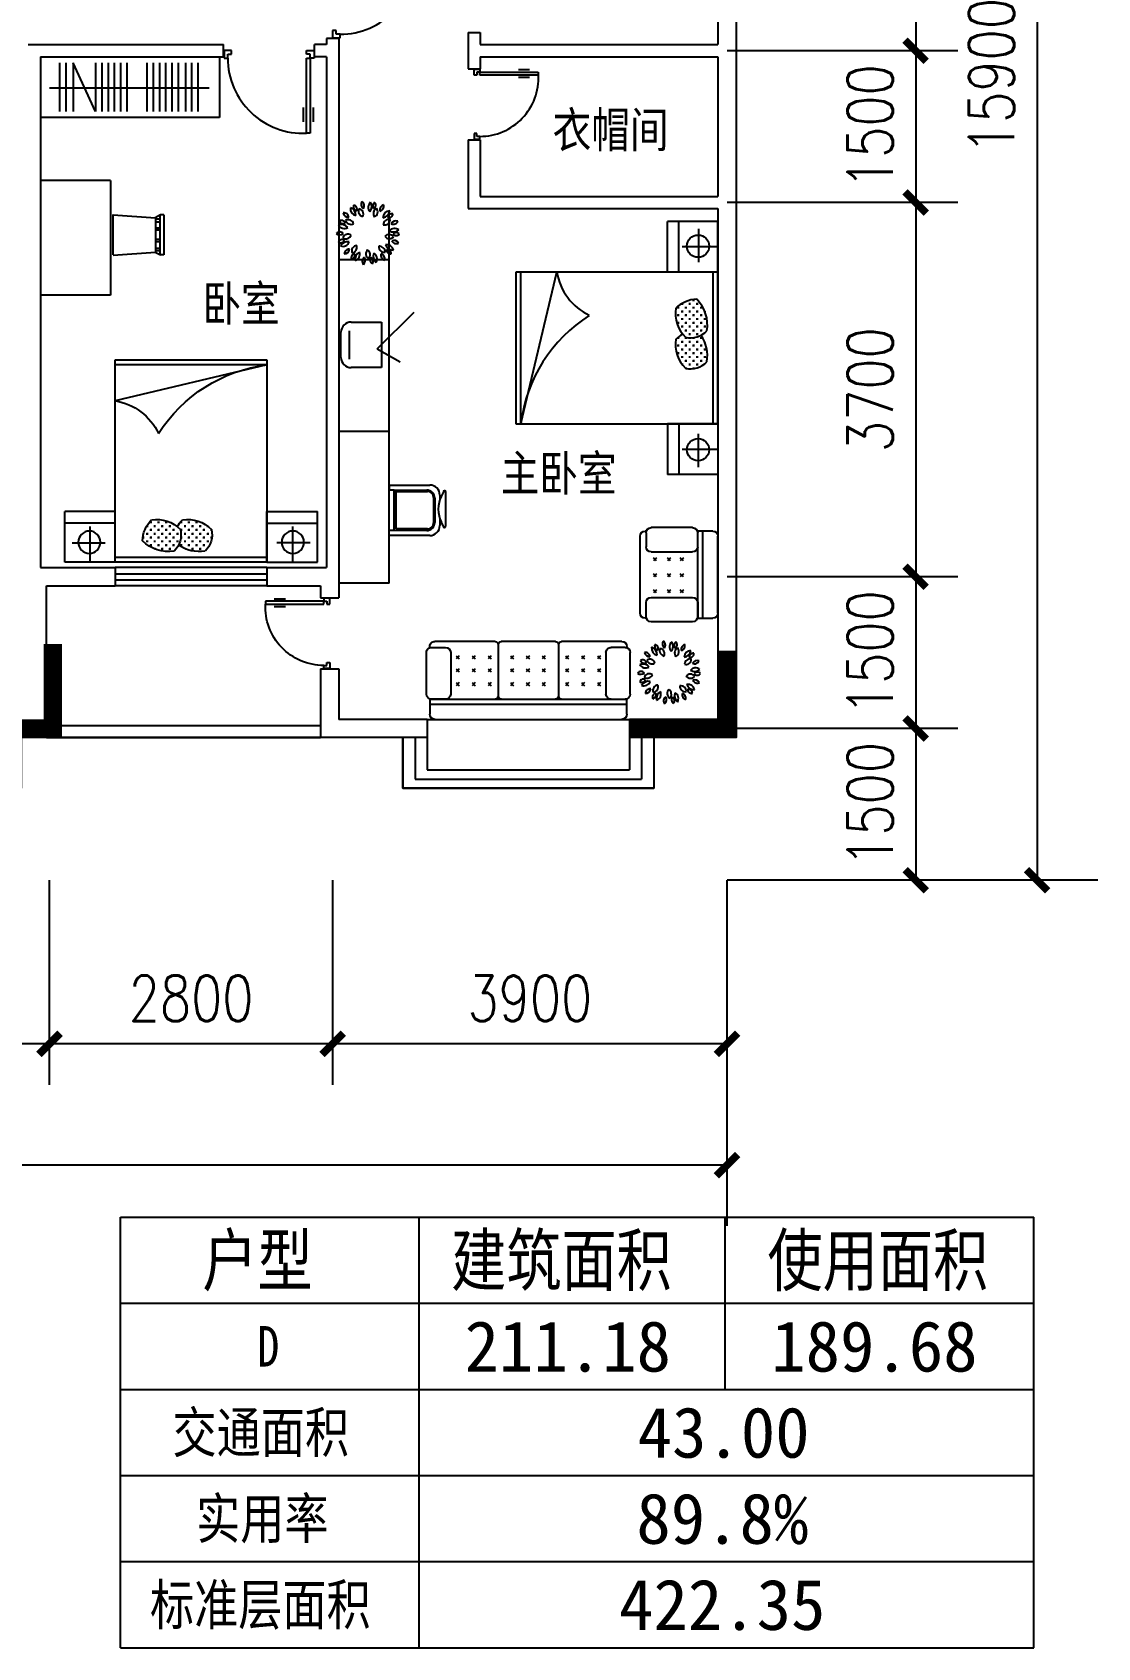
# Model space of a CAD drawing. Header units: millimetres. Extents: x 1287 to 39633, y 645 to 29501.
# Drawn here: x 29096 to 39633, y 1680 to 17649 of the extents above; entities that cross this region are included whole.
import ezdxf

# ---------------------------------------------------------------- set-up
doc = ezdxf.new("R2010")
doc.units = ezdxf.units.MM
for name, color, linetype in [('AXIS', 3, 'Continuous'), ('J', 7, 'Continuous'), ('PUB_TEXT', 7, 'Continuous'), ('W', 2, 'Continuous'), ('WALL', 4, 'Continuous'), ('WINDOW', 5, 'Continuous'), ('ZHU', 1, 'Continuous'), ('轮廓线', 240, 'Continuous')]:
    doc.layers.add(name, color=color, linetype=linetype)
doc.styles.add('-黑体', font='simhei.ttf')
doc.styles.add('_XYF', font='simhei.ttf', dxfattribs={"width": 0.8})
doc.styles.add('DIM_FONT', font='SIMPLEX.shx', dxfattribs={"width": 0.8})
doc.styles.get("Standard").update_dxf_attribs({"font": 'arial.ttf'})
doc.dimstyles.new('AXIS150', dxfattribs={"dimscale": 1.5, "dimtxt": 300, "dimasz": 1, "dimexe": 250, "dimexo": 300, "dimgap": 150, "dimtad": 1, "dimdec": 0, "dimzin": 0, "dimdsep": 46, "dimtxsty": 'DIM_FONT', "dimblk": '_DIMX', "dimcen": 0, "dimse1": 1, "dimse2": 1, "dimclrt": 7, "dimadec": 0, "dimazin": 0, "dimtfac": 1, "dimtdec": 0, "dimtix": 1, "dimtmove": 2, "dimatfit": 3, "dimldrblk": '_DIMX', "dimfxl": 1, "dimtolj": 1, "dimtzin": 0, "dimarcsym": 0})

# ---------------------------------------------------------------- blocks, each defined once
blk = doc.blocks.new('_DIMX')
at = {"const_width": 50}
blk.add_lwpolyline([(-70, -70), (70, 70)], dxfattribs=at)
blk = doc.blocks.new('*D100')
at = {"layer": 'AXIS', "color": 0, "lineweight": -2, "transparency": 16777216}
blk.add_line((37833, 19416), (37833, 17469), dxfattribs=at)
at = {"layer": 'DEFPOINTS', "color": 0, "transparency": 16777216}
for p in [(35967, 19417), (35967, 17467), (37833, 17467)]:
    blk.add_point(p, dxfattribs=at)
at = {"layer": 'AXIS', "color": 0, "lineweight": -2, "transparency": 16777216, "xscale": 1.5, "yscale": 1.5, "zscale": 1.5}
for p, rotation in [((37833, 19417), 90), ((37833, 17467), 270)]:
    blk.add_blockref('_DIMX', p, dxfattribs=dict(at, rotation=rotation))
at = {"layer": 'AXIS', "color": 7, "transparency": 16777216, "insert": (37383, 18442), "char_height": 450, "attachment_point": 5, "rotation": 90, "style": 'DIM_FONT'}
blk.add_mtext('\\A1;1950', dxfattribs=at)
blk = doc.blocks.new('*D69')
at = {"layer": 'AXIS', "color": 0, "lineweight": -2, "transparency": 16777216}
blk.add_line((35966, 6450), (3769, 6450), dxfattribs=at)
at = {"layer": 'DEFPOINTS', "color": 0, "transparency": 16777216}
for p in [(3767, 9267), (35967, 9267), (3767, 6450)]:
    blk.add_point(p, dxfattribs=at)
at = {"layer": 'AXIS', "color": 0, "lineweight": -2, "transparency": 16777216, "xscale": 1.5, "yscale": 1.5, "zscale": 1.5}
for p, rotation in [((3767, 6450), 179.9999999998939), ((35967, 6450), 359.999999999894)]:
    blk.add_blockref('_DIMX', p, dxfattribs=dict(at, rotation=rotation))
at = {"layer": 'AXIS', "color": 7, "transparency": 16777216, "insert": (19867, 6900), "char_height": 450, "attachment_point": 5, "style": 'DIM_FONT'}
blk.add_mtext('\\A1;32200', dxfattribs=at)
blk = doc.blocks.new('*D77')
at = {"layer": 'AXIS', "color": 0, "lineweight": -2, "transparency": 16777216}
blk.add_line((29266, 7650), (27469, 7650), dxfattribs=at)
at = {"layer": 'DEFPOINTS', "color": 0, "transparency": 16777216}
for p in [(27467, 9267), (29267, 9267), (27467, 7650)]:
    blk.add_point(p, dxfattribs=at)
at = {"layer": 'AXIS', "color": 0, "lineweight": -2, "transparency": 16777216, "xscale": 1.5, "yscale": 1.5, "zscale": 1.5, "rotation": 180}
blk.add_blockref('_DIMX', (27467, 7650), dxfattribs=at)
at = {"layer": 'AXIS', "color": 0, "lineweight": -2, "transparency": 16777216, "xscale": 1.5, "yscale": 1.5, "zscale": 1.5}
blk.add_blockref('_DIMX', (29267, 7650), dxfattribs=at)
at = {"layer": 'AXIS', "color": 7, "transparency": 16777216, "insert": (28367, 8100), "char_height": 450, "attachment_point": 5, "style": 'DIM_FONT'}
blk.add_mtext('\\A1;1800', dxfattribs=at)
blk = doc.blocks.new('*D78')
at = {"layer": 'AXIS', "color": 0, "lineweight": -2, "transparency": 16777216}
blk.add_line((32066, 7650), (29269, 7650), dxfattribs=at)
at = {"layer": 'DEFPOINTS', "color": 0, "transparency": 16777216}
for p in [(29267, 9267), (32067, 9267), (29267, 7650)]:
    blk.add_point(p, dxfattribs=at)
at = {"layer": 'AXIS', "color": 0, "lineweight": -2, "transparency": 16777216, "xscale": 1.5, "yscale": 1.5, "zscale": 1.5, "rotation": 180}
blk.add_blockref('_DIMX', (29267, 7650), dxfattribs=at)
at = {"layer": 'AXIS', "color": 0, "lineweight": -2, "transparency": 16777216, "xscale": 1.5, "yscale": 1.5, "zscale": 1.5}
blk.add_blockref('_DIMX', (32067, 7650), dxfattribs=at)
at = {"layer": 'AXIS', "color": 7, "transparency": 16777216, "insert": (30667, 8100), "char_height": 450, "attachment_point": 5, "style": 'DIM_FONT'}
blk.add_mtext('\\A1;2800', dxfattribs=at)
blk = doc.blocks.new('*D79')
at = {"layer": 'AXIS', "color": 0, "lineweight": -2, "transparency": 16777216}
blk.add_line((35966, 7650), (32069, 7650), dxfattribs=at)
at = {"layer": 'DEFPOINTS', "color": 0, "transparency": 16777216}
for p in [(32067, 9267), (35967, 9267), (32067, 7650)]:
    blk.add_point(p, dxfattribs=at)
at = {"layer": 'AXIS', "color": 0, "lineweight": -2, "transparency": 16777216, "xscale": 1.5, "yscale": 1.5, "zscale": 1.5, "rotation": 180}
blk.add_blockref('_DIMX', (32067, 7650), dxfattribs=at)
at = {"layer": 'AXIS', "color": 0, "lineweight": -2, "transparency": 16777216, "xscale": 1.5, "yscale": 1.5, "zscale": 1.5}
blk.add_blockref('_DIMX', (35967, 7650), dxfattribs=at)
at = {"layer": 'AXIS', "color": 7, "transparency": 16777216, "insert": (34017, 8100), "char_height": 450, "attachment_point": 5, "style": 'DIM_FONT'}
blk.add_mtext('\\A1;3900', dxfattribs=at)
blk = doc.blocks.new('*D80')
at = {"layer": 'AXIS', "color": 0, "lineweight": -2, "transparency": 16777216}
blk.add_line((39033, 25166), (39033, 9269), dxfattribs=at)
at = {"layer": 'DEFPOINTS', "color": 0, "transparency": 16777216}
for p in [(35967, 25167), (35967, 9267), (39033, 9267)]:
    blk.add_point(p, dxfattribs=at)
at = {"layer": 'AXIS', "color": 0, "lineweight": -2, "transparency": 16777216, "xscale": 1.5, "yscale": 1.5, "zscale": 1.5}
for p, rotation in [((39033, 25167), 90), ((39033, 9267), 270)]:
    blk.add_blockref('_DIMX', p, dxfattribs=dict(at, rotation=rotation))
at = {"layer": 'AXIS', "color": 7, "transparency": 16777216, "insert": (38583, 17217), "char_height": 450, "attachment_point": 5, "rotation": 90, "style": 'DIM_FONT'}
blk.add_mtext('\\A1;15900', dxfattribs=at)
blk = doc.blocks.new('*D81')
at = {"layer": 'AXIS', "color": 0, "lineweight": -2, "transparency": 16777216}
for p, q in [((37833, 10769), (37833, 10770)), ((37833, 10767), (37833, 9267)), ((37833, 9266), (37833, 9264))]:
    blk.add_line(p, q, dxfattribs=at)
at = {"layer": 'DEFPOINTS', "color": 0, "transparency": 16777216}
for p in [(35967, 10767), (35967, 9267), (37833, 9267)]:
    blk.add_point(p, dxfattribs=at)
at = {"layer": 'AXIS', "color": 0, "lineweight": -2, "transparency": 16777216, "xscale": 1.5, "yscale": 1.5, "zscale": 1.5}
for p, rotation in [((37833, 10767), 270), ((37833, 9267), 90)]:
    blk.add_blockref('_DIMX', p, dxfattribs=dict(at, rotation=rotation))
at = {"layer": 'AXIS', "color": 7, "transparency": 16777216, "insert": (37383, 10017), "char_height": 450, "attachment_point": 5, "rotation": 90, "style": 'DIM_FONT'}
blk.add_mtext('\\A1;1500', dxfattribs=at)
blk = doc.blocks.new('*D82')
at = {"layer": 'AXIS', "color": 0, "lineweight": -2, "transparency": 16777216}
for p, q in [((37833, 12269), (37833, 12270)), ((37833, 12267), (37833, 10767)), ((37833, 10766), (37833, 10764))]:
    blk.add_line(p, q, dxfattribs=at)
at = {"layer": 'DEFPOINTS', "color": 0, "transparency": 16777216}
for p in [(35967, 12267), (35967, 10767), (37833, 10767)]:
    blk.add_point(p, dxfattribs=at)
at = {"layer": 'AXIS', "color": 0, "lineweight": -2, "transparency": 16777216, "xscale": 1.5, "yscale": 1.5, "zscale": 1.5}
for p, rotation in [((37833, 12267), 270), ((37833, 10767), 90)]:
    blk.add_blockref('_DIMX', p, dxfattribs=dict(at, rotation=rotation))
at = {"layer": 'AXIS', "color": 7, "transparency": 16777216, "insert": (37383, 11517), "char_height": 450, "attachment_point": 5, "rotation": 90, "style": 'DIM_FONT'}
blk.add_mtext('\\A1;1500', dxfattribs=at)
blk = doc.blocks.new('*D83')
at = {"layer": 'AXIS', "color": 0, "lineweight": -2, "transparency": 16777216}
blk.add_line((37833, 15966), (37833, 12269), dxfattribs=at)
at = {"layer": 'DEFPOINTS', "color": 0, "transparency": 16777216}
for p in [(35967, 15967), (35967, 12267), (37833, 12267)]:
    blk.add_point(p, dxfattribs=at)
at = {"layer": 'AXIS', "color": 0, "lineweight": -2, "transparency": 16777216, "xscale": 1.5, "yscale": 1.5, "zscale": 1.5}
for p, rotation in [((37833, 15967), 90), ((37833, 12267), 270)]:
    blk.add_blockref('_DIMX', p, dxfattribs=dict(at, rotation=rotation))
at = {"layer": 'AXIS', "color": 7, "transparency": 16777216, "insert": (37383, 14117), "char_height": 450, "attachment_point": 5, "rotation": 90, "style": 'DIM_FONT'}
blk.add_mtext('\\A1;3700', dxfattribs=at)
blk = doc.blocks.new('*D84')
at = {"layer": 'AXIS', "color": 0, "lineweight": -2, "transparency": 16777216}
for p, q in [((37833, 17469), (37833, 17470)), ((37833, 17467), (37833, 15967)), ((37833, 15966), (37833, 15964))]:
    blk.add_line(p, q, dxfattribs=at)
at = {"layer": 'DEFPOINTS', "color": 0, "transparency": 16777216}
for p in [(35967, 17467), (35967, 15967), (37833, 15967)]:
    blk.add_point(p, dxfattribs=at)
at = {"layer": 'AXIS', "color": 0, "lineweight": -2, "transparency": 16777216, "xscale": 1.5, "yscale": 1.5, "zscale": 1.5}
for p, rotation in [((37833, 17467), 270), ((37833, 15967), 90)]:
    blk.add_blockref('_DIMX', p, dxfattribs=dict(at, rotation=rotation))
at = {"layer": 'AXIS', "color": 7, "transparency": 16777216, "insert": (37383, 16717), "char_height": 450, "attachment_point": 5, "rotation": 90, "style": 'DIM_FONT'}
blk.add_mtext('\\A1;1500', dxfattribs=at)
blk = doc.blocks.new('M_F22')
for centre, radius, start, end in [((-1680, 1042), 339, 2.86392, 98.57818), ((-1340, 1458), 399, 191.70154, 269.74057), ((-745, 1661), 486, 170.70899, 259.10644), ((-1409, 1198), 573, 358.65709, 71.15834), ((-704, 1829), 307, 163.4613, 255.43295), ((-1018, 1651), 266, 333.31145, 85.5828), ((-242, 1523), 417, 160.50355, 255.32847), ((-684, 1289), 376, 333.2488, 82.58322), ((-63, 1991), 399, 151.70154, 229.74057), ((-591, 1891), 339, 322.86392, 58.57818), ((523, 1764), 486, 130.70899, 219.10644), ((-284, 1836), 573, 318.65709, 31.15834), ((662, 1865), 307, 123.4613, 215.43295), ((819, 1335), 417, 120.50355, 215.32847), ((307, 1931), 266, 293.31145, 45.5828), ((331, 1439), 376, 293.2488, 42.58322), ((1257, 1578), 399, 111.70154, 189.74057), ((788, 1841), 339, 282.86392, 18.57818), ((1560, 1027), 486, 90.70899, 179.10644), ((988, 1601), 573, 278.65709, 351.15834), ((1732, 1016), 307, 83.4613, 175.43295), ((1502, 1294), 266, 253.31145, 5.5828), ((-1969, -307), 339, 42.86392, 138.57818), ((-1861, -14), 573, 38.65709, 111.15834), ((-1651, 768), 486, 210.70899, 299.10644), ((-1853, 584), 266, 13.31145, 125.5828), ((-1727, 923), 307, 203.4613, 295.43295), ((-1364, 522), 376, 13.2488, 122.58322), ((-1177, 985), 417, 200.50355, 295.32847), ((1511, 508), 417, 80.50355, 175.32847), ((1204, 902), 376, 253.2488, 2.58322), ((1881, -204), 486, 50.70899, 139.10644), ((1812, 603), 573, 238.65709, 311.15834), ((2003, 413), 399, 71.70154, 149.74057), ((1813, 916), 339, 242.86392, 338.57818), ((-1976, 230), 399, 231.70154, 309.74057), ((-1807, -769), 266, 53.31145, 165.5828), ((-1928, -429), 307, 243.4613, 335.43295), ((-1429, -1233), 573, 78.65709, 151.15834), ((-1770, -498), 486, 250.70899, 339.10644), ((-1393, -503), 376, 53.2488, 162.58322), ((-1547, -28), 417, 240.50355, 335.32847), ((-756, -1306), 376, 93.2488, 202.58322), ((-1179, -1041), 417, 280.50355, 15.32847), ((1151, -1025), 376, 173.2488, 282.58322), ((816, -1395), 417, 0.50355, 95.32847), ((1510, -570), 417, 40.50355, 135.32847), ((1528, -71), 376, 213.2488, 322.58322), ((1335, -1353), 486, 10.70899, 99.10644), ((1801, -691), 573, 198.65709, 271.15834), ((1825, -959), 399, 31.70154, 109.74057), ((2003, -452), 339, 202.86392, 298.57818), ((2005, -323), 307, 43.4613, 135.43295), ((2009, 38), 266, 213.31145, 325.5828), ((-1323, -1527), 339, 82.86392, 178.57818), ((-1674, -1120), 399, 271.70154, 349.74057), ((-902, -1777), 266, 93.31145, 205.5828), ((-1213, -1593), 307, 283.4613, 15.43295), ((-314, -1889), 573, 118.65709, 191.15834), ((-1048, -1545), 486, 290.70899, 19.10644), ((-44, -2046), 339, 122.86392, 218.57818), ((-574, -1959), 399, 311.70154, 29.74057), ((249, -1512), 376, 133.2488, 242.58322), ((-246, -1581), 417, 320.50355, 55.32847), ((439, -1967), 266, 133.31145, 245.5828), ((83, -2026), 307, 323.4613, 55.43295), ((962, -1675), 573, 158.65709, 231.15834), ((179, -1883), 486, 330.70899, 59.10644), ((1270, -1621), 339, 162.86392, 258.57818), ((808, -1896), 399, 351.70154, 69.74057), ((1589, -1250), 266, 173.31145, 285.5828), ((1354, -1524), 307, 3.4613, 95.43295)]:
    blk.add_arc(centre, radius, start, end)
at = {"width": 0.8, "flags": 9}
for tag in ['XSIZE', 'YSIZE']:
    blk.add_attdef(tag, (0, 0), '', height=0.5, dxfattribs=at)
blk = doc.blocks.new('M_C4')
for p, q in [((363, 169), (84, 169)), ((100, 250), (350, 250)), ((0, -150), (0, 150)), ((450, 150), (450, -150)), ((450, -150), (0, -150)), ((187, -107), (57, -336)), ((187, -107), (547, -475))]:
    blk.add_line(p, q)
for centre, start, end in [((100, 150), 90, 180), ((350, 150), 0, 90)]:
    blk.add_arc(centre, 100, start, end)
at = {"flags": 9}
for tag in ['XSIZE', 'YSIZE']:
    blk.add_attdef(tag, (0, 0), '', height=0.5, dxfattribs=at)
at = {"width": 0.8, "flags": 9}
for tag in ['YSIZE', 'XSIZE', 'XSIZE', 'YSIZE']:
    blk.add_attdef(tag, (225, -150), '', height=0.5, dxfattribs=at)
blk = doc.blocks.new('*X13')
at = {"color": 0}
for p, q in [((284850, 2250), (284869, 2250)), ((284859, 2241), (284859, 2259)), ((284888, 2288), (284906, 2288)), ((284897, 2278), (284897, 2297)), ((284925, 2250), (284944, 2250)), ((284933, 2325), (284944, 2325)), ((284934, 2316), (284934, 2326)), ((284934, 2241), (284934, 2259)), ((284962, 2288), (284981, 2288)), ((284972, 2278), (284972, 2297)), ((285000, 2325), (285019, 2325)), ((285000, 2250), (285019, 2250)), ((285009, 2316), (285009, 2334)), ((285009, 2241), (285009, 2259)), ((285038, 2288), (285056, 2288)), ((285047, 2278), (285047, 2297)), ((285075, 2325), (285094, 2325)), ((285075, 2250), (285094, 2250)), ((285084, 2316), (285084, 2334)), ((285084, 2241), (285084, 2259)), ((285112, 2288), (285131, 2288)), ((285122, 2278), (285122, 2297)), ((285150, 2250), (285169, 2250)), ((285159, 2241), (285159, 2259)), ((285188, 2288), (285206, 2288)), ((285197, 2278), (285197, 2297)), ((285225, 2250), (285244, 2250)), ((285234, 2316), (285234, 2323)), ((285234, 2241), (285234, 2259)), ((285240, 2325), (285244, 2325)), ((285262, 2288), (285281, 2288)), ((285272, 2278), (285272, 2297)), ((285300, 2325), (285319, 2325)), ((285300, 2250), (285319, 2250)), ((285309, 2316), (285309, 2334)), ((285309, 2241), (285309, 2259)), ((285338, 2288), (285356, 2288)), ((285347, 2278), (285347, 2297)), ((285375, 2325), (285394, 2325)), ((285375, 2250), (285394, 2250)), ((285384, 2316), (285384, 2334)), ((285384, 2241), (285384, 2259)), ((285412, 2288), (285431, 2288)), ((285422, 2278), (285422, 2297)), ((285450, 2325), (285452, 2325)), ((285450, 2250), (285469, 2250)), ((285459, 2316), (285459, 2316)), ((285459, 2241), (285459, 2259)), ((284817, 2212), (284831, 2212)), ((284822, 2203), (284822, 2222)), ((284850, 2175), (284869, 2175)), ((284856, 2100), (284869, 2100)), ((284859, 2166), (284859, 2184)), ((284859, 2094), (284859, 2109)), ((284888, 2212), (284906, 2212)), ((284888, 2138), (284906, 2138)), ((284897, 2203), (284897, 2222)), ((284897, 2128), (284897, 2147)), ((284925, 2175), (284944, 2175)), ((284925, 2100), (284944, 2100)), ((284934, 2166), (284934, 2184)), ((284934, 2091), (284934, 2109)), ((284962, 2212), (284981, 2212)), ((284962, 2138), (284981, 2138)), ((284972, 2203), (284972, 2222)), ((284972, 2128), (284972, 2147)), ((285000, 2175), (285019, 2175)), ((285000, 2100), (285019, 2100)), ((285009, 2166), (285009, 2184)), ((285009, 2091), (285009, 2109)), ((285038, 2212), (285056, 2212)), ((285038, 2138), (285056, 2138)), ((285047, 2203), (285047, 2222)), ((285047, 2128), (285047, 2147)), ((285075, 2175), (285094, 2175)), ((285075, 2100), (285094, 2100)), ((285084, 2166), (285084, 2184)), ((285084, 2091), (285084, 2109)), ((285112, 2212), (285131, 2212)), ((285112, 2138), (285131, 2138)), ((285122, 2203), (285122, 2222)), ((285122, 2128), (285122, 2147)), ((285150, 2175), (285169, 2175)), ((285150, 2100), (285151, 2100)), ((285159, 2166), (285159, 2184)), ((285159, 2106), (285159, 2109)), ((285163, 2100), (285169, 2100)), ((285188, 2212), (285206, 2212)), ((285188, 2138), (285206, 2138)), ((285197, 2203), (285197, 2222)), ((285197, 2128), (285197, 2147)), ((285225, 2175), (285244, 2175)), ((285225, 2100), (285244, 2100)), ((285234, 2166), (285234, 2184)), ((285234, 2091), (285234, 2109)), ((285262, 2212), (285281, 2212)), ((285262, 2138), (285281, 2138)), ((285272, 2203), (285272, 2222)), ((285272, 2128), (285272, 2147)), ((285300, 2175), (285319, 2175)), ((285300, 2100), (285319, 2100)), ((285309, 2166), (285309, 2184)), ((285309, 2091), (285309, 2109)), ((285338, 2212), (285356, 2212)), ((285338, 2138), (285356, 2138)), ((285347, 2203), (285347, 2222)), ((285347, 2128), (285347, 2147)), ((285375, 2175), (285394, 2175)), ((285375, 2100), (285394, 2100)), ((285384, 2166), (285384, 2184)), ((285384, 2091), (285384, 2109)), ((285412, 2212), (285431, 2212)), ((285412, 2138), (285431, 2138)), ((285422, 2203), (285422, 2222)), ((285422, 2128), (285422, 2147)), ((285450, 2175), (285469, 2175)), ((285450, 2100), (285458, 2100)), ((285459, 2166), (285459, 2184)), ((285459, 2101), (285459, 2109)), ((285488, 2212), (285500, 2212)), ((285488, 2138), (285497, 2138)), ((285497, 2203), (285497, 2222)), ((285497, 2138), (285497, 2147)), ((284888, 2062), (284906, 2062)), ((284897, 2053), (284897, 2072)), ((284962, 2062), (284981, 2062)), ((284972, 2053), (284972, 2072)), ((285038, 2062), (285056, 2062)), ((285047, 2053), (285047, 2072)), ((285188, 2062), (285206, 2062)), ((285197, 2053), (285197, 2072)), ((285262, 2062), (285281, 2062)), ((285272, 2053), (285272, 2072)), ((285338, 2062), (285356, 2062)), ((285347, 2053), (285347, 2072))]:
    blk.add_line(p, q, dxfattribs=at)
blk = doc.blocks.new('_C2ZTH')
for p, q in [((-500, 750), (-500, 1250)), ((0, 1250), (-500, 1250)), ((-385, 750), (-385, 1250)), ((-191, 1178), (-191, 849)), ((0, 750), (0, 1250)), ((-353, 1001), (2, 1001)), ((0, 750), (-500, 750)), ((0, -750), (-500, -750)), ((-500, -750), (-500, -1250)), ((-385, -750), (-385, -1250)), ((0, -750), (0, -1250)), ((-191, -1178), (-191, -849)), ((-353, -1001), (2, -1001)), ((0, -1250), (-500, -1250))]:
    blk.add_line(p, q)
for centre in [(-196, 1006), (-196, -1006)]:
    blk.add_circle(centre, 110)
at = {"layer": 'J'}
for p, q in [((-2000, 750), (-2000, -750)), ((0, 750), (-2000, 750)), ((-1950, -750), (-1594, 750)), ((-1950, -750), (-1950, 750)), ((-50, 750), (-50, -750)), ((0, -750), (0, 750)), ((-2000, -750), (0, -750))]:
    blk.add_line(p, q, dxfattribs=at)
for centre, radius, start, end in [((-1023, 844), 578, 189.3238, 244.457), ((-194, 156), 326, 92.7966, 133.2149), ((-458, 228), 354, 350.3657, 45.5224), ((-468, -936), 1493, 122.587, 172.8499), ((-93, 341), 328, 170.9132, 225.9541), ((-270, 322), 222, 256.7256, 316.496), ((-93, 35), 328, 170.9132, 225.9541), ((-194, -151), 326, 118.3278, 133.2149), ((-458, -78), 354, 350.3657, 34.9896), ((-270, 15), 222, 256.7256, 316.496)]:
    blk.add_arc(centre, radius, start, end, dxfattribs=at)
at = {"layer": 'J', "rotation": 270}
blk.add_blockref('*X13', (-2455, 285295), dxfattribs=at)
at = {"style": 'DIM_FONT', "width": 0.8, "flags": 9}
for tag in ['XSIZE', 'YSIZE']:
    blk.add_attdef(tag, (0, 0), '', height=0.5, dxfattribs=at)
blk = doc.blocks.new('M_C9')
at = {"linetype": 'Continuous'}
for p, q in [((168, 317), (-176, 317)), ((-174, 294), (-130, 273)), ((-142, 259), (-92, 259)), ((-119, 197), (132, 197)), ((-112, 209), (128, 209)), ((88, 259), (158, 259)), ((166, 294), (122, 273)), ((-242, -239), (-242, 159)), ((-192, -191), (-192, 129)), ((-179, -174), (-179, 137)), ((192, 137), (192, -174)), ((208, 129), (208, -191)), ((258, 159), (258, -241)), ((-192, -239), (-242, -239)), ((-192, -191), (-192, -239)), ((208, -191), (-192, -191)), ((192, -174), (-179, -174)), ((258, -241), (207, -241)), ((208, -191), (208, -241))]:
    blk.add_line(p, q, dxfattribs=at)
for centre, radius, start, end in [((-142, 159), 100, 90, 180), ((-112, 129), 80, 90, 180), ((-174, 306), 12.2, 98.7908, 276.7415), ((-119, 137), 60, 90, 180), ((-3, 541), 297, 244.7295, 295.1128), ((128, 129), 80, 0, 90), ((132, 137), 60, 0, 90), ((158, 159), 100, 0, 90), ((166, 306), 12.2, 263.2585, 81.2092)]:
    blk.add_arc(centre, radius, start, end, dxfattribs=at)
at = {"width": 0.8, "flags": 9}
for tag in ['XSIZE', 'YSIZE']:
    blk.add_attdef(tag, (0, 0), '', height=0.5, dxfattribs=at)
blk = doc.blocks.new('M_C46QQU')
for p, q in [((-1008, 250), (-1008, 661)), ((-975, 711), (-975, 720)), ((-958, 711), (-818, 711)), ((-925, 770), (-327, 770)), ((-768, 661), (-768, 250)), ((-298, 740), (-298, 230)), ((-269, 770), (269, 770)), ((298, 740), (298, 230)), ((327, 770), (925, 770)), ((768, 661), (768, 250)), ((958, 711), (818, 711)), ((975, 711), (975, 720)), ((1008, 250), (1008, 661)), ((-713, 627), (-683, 597)), ((-683, 627), (-713, 597)), ((-713, 500), (-683, 469)), ((-683, 500), (-713, 469)), ((-556, 627), (-526, 597)), ((-526, 627), (-556, 597)), ((-556, 500), (-526, 469)), ((-526, 500), (-556, 469)), ((-398, 627), (-368, 597)), ((-368, 627), (-398, 597)), ((-398, 500), (-368, 469)), ((-368, 500), (-398, 469)), ((-138, 627), (-168, 597)), ((-168, 627), (-138, 597)), ((-138, 500), (-168, 469)), ((-168, 500), (-138, 469)), ((20, 627), (-11, 597)), ((-11, 627), (20, 597)), ((20, 500), (-11, 469)), ((-11, 500), (20, 469)), ((177, 627), (147, 597)), ((147, 627), (177, 597)), ((177, 500), (147, 469)), ((147, 500), (177, 469)), ((368, 627), (398, 597)), ((398, 627), (368, 597)), ((368, 500), (398, 469)), ((398, 500), (368, 469)), ((526, 627), (556, 597)), ((556, 627), (526, 597)), ((526, 500), (556, 469)), ((556, 500), (526, 469)), ((683, 627), (713, 597)), ((713, 627), (683, 597)), ((683, 500), (713, 469)), ((713, 500), (683, 469)), ((-713, 363), (-683, 332)), ((-683, 363), (-713, 332)), ((-526, 363), (-556, 332)), ((-556, 363), (-526, 332)), ((-398, 363), (-368, 332)), ((-368, 363), (-398, 332)), ((-138, 363), (-168, 332)), ((-168, 363), (-138, 332)), ((-11, 363), (20, 332)), ((20, 363), (-11, 332)), ((177, 363), (147, 332)), ((147, 363), (177, 332)), ((368, 363), (398, 332)), ((398, 363), (368, 332)), ((556, 363), (526, 332)), ((526, 363), (556, 332)), ((683, 363), (713, 332)), ((713, 363), (683, 332)), ((-975, 50), (-975, 203)), ((975, 200), (-975, 200)), ((-818, 200), (-958, 200)), ((818, 200), (958, 200)), ((975, 200), (975, 50)), ((975, 150), (-975, 150)), ((925, 0), (-925, 0))]:
    blk.add_line(p, q)
for centre, radius, start, end in [((-958, 661), 50, 90, 180), ((-925, 720), 50, 90, 180), ((-818, 661), 50, 0, 90), ((-328, 740), 30, 360, 90), ((-268, 740), 30, 90, 180), ((268, 740), 30, 0, 90), ((328, 740), 30, 90, 180), ((818, 661), 50, 90, 180), ((925, 720), 50, 360, 90), ((958, 661), 50, 0, 90), ((-958, 250), 50, 180, 270), ((-818, 250), 50, 270, 0), ((-328, 230), 30, 270, 0), ((-268, 230), 30, 180, 270), ((268, 230), 30, 270, 360), ((328, 230), 30, 180, 270), ((818, 250), 50, 180, 270), ((958, 250), 50, 270, 0), ((-925, 50), 50, 180, 270), ((925, 50), 50, 270, 0)]:
    blk.add_arc(centre, radius, start, end)
at = {"style": 'DIM_FONT', "width": 0.8, "flags": 9}
for tag in ['XSIZE', 'YSIZE']:
    blk.add_attdef(tag, (0, 0), '', height=0.5, dxfattribs=at)
blk = doc.blocks.new('M_C47JEV')
for p, q in [((-465, 250), (-465, 661)), ((-431, 711), (-431, 720)), ((-415, 711), (-275, 711)), ((381, 770), (-381, 770)), ((-225, 661), (-225, 250)), ((225, 661), (225, 250)), ((415, 711), (275, 711)), ((431, 711), (431, 720)), ((465, 250), (465, 661)), ((-136, 606), (-166, 637)), ((-166, 606), (-136, 637)), ((-136, 469), (-166, 499)), ((-166, 469), (-136, 499)), ((-9, 606), (21, 637)), ((21, 606), (-9, 637)), ((21, 469), (-9, 499)), ((-9, 469), (21, 499)), ((179, 606), (149, 637)), ((149, 606), (179, 637)), ((179, 469), (149, 499)), ((149, 469), (179, 499)), ((-136, 342), (-166, 372)), ((-166, 342), (-136, 372)), ((21, 342), (-9, 372)), ((-9, 342), (21, 372)), ((179, 342), (149, 372)), ((149, 342), (179, 372)), ((-431, 50), (-431, 203)), ((431, 200), (-431, 200)), ((-275, 200), (-415, 200)), ((275, 200), (415, 200)), ((431, 200), (431, 50)), ((431, 150), (-431, 150)), ((381, 0), (-381, 0))]:
    blk.add_line(p, q)
for centre, start, end in [((-415, 661), 90, 180), ((-381, 720), 90, 180), ((-275, 661), 0, 90), ((275, 661), 90, 180), ((381, 720), 360, 90), ((415, 661), 0, 90), ((-415, 250), 180, 270), ((-275, 250), 270, 0), ((275, 250), 180, 270), ((415, 250), 270, 0), ((-381, 50), 180, 270), ((381, 50), 270, 0)]:
    blk.add_arc(centre, 50, start, end)
at = {"style": 'DIM_FONT', "width": 0.8, "flags": 9}
for tag in ['XSIZE', 'YSIZE']:
    blk.add_attdef(tag, (0, 0), '', height=0.5, dxfattribs=at)
blk = doc.blocks.new('M_C15')
at = {"linetype": 'Continuous'}
for p, q in [((-195, 500), (-195, 466)), ((-195, 500), (200, 500)), ((200, 500), (200, 466)), ((-197, 1), (-168, 418)), ((-195, 467), (-168, 416)), ((200, 466), (-195, 466)), ((-170, 418), (173, 418)), ((-153, 467), (-153, 417)), ((-125, 467), (-125, 417)), ((-66, 467), (-66, 417)), ((-45, 467), (-45, 417)), ((47, 467), (47, 417)), ((71, 467), (71, 417)), ((135, 467), (135, 417)), ((159, 467), (159, 417)), ((173, 417), (199, 467)), ((202, 1), (173, 418)), ((200, 0), (-200, 0))]:
    blk.add_line(p, q, dxfattribs=at)
at = {"width": 0.8, "flags": 9}
for tag in ['XSIZE', 'YSIZE']:
    blk.add_attdef(tag, (0, 0), '', height=0.5, dxfattribs=at)
blk = doc.blocks.new('M_A23MCU')
for p, q in [((-0.454, 0.081), (-0.454, 0.905)), ((-0.454, 0.905), (-0.413, 0.905)), ((-0.413, 0.905), (-0.413, 0.081)), ((-0.489, 0.782), (-0.489, 0.624)), ((-0.378, 0.782), (-0.378, 0.624)), ((-0.495, -0.002), (-0.495, 0.081)), ((-0.495, 0.081), (-0.454, 0.081)), ((-0.413, 0.081), (-0.454, 0.081)), ((-0.454, 0.081), (-0.454, 0.039)), ((-0.454, 0.039), (-0.413, 0.039)), ((-0.413, 0.039), (-0.413, -0.002)), ((0.412, 0.039), (0.412, -0.002)), ((0.453, 0.039), (0.412, 0.039)), ((0.453, 0.081), (0.453, 0.039)), ((0.494, 0.081), (0.453, 0.081)), ((0.494, -0.002), (0.494, 0.081)), ((-0.413, -0.002), (-0.495, -0.002)), ((-0.495, -0.002), (-0.495, -0.002)), ((0.412, -0.002), (0.494, -0.002)), ((0.494, -0.002), (0.494, -0.002))]:
    blk.add_line(p, q)
blk.add_arc((-0.372, 0.082), 0.825, 359.9283, 92.866)
blk = doc.blocks.new('M_A6')
blk.add_line((0.5, 0), (0.5, 0))
blk = doc.blocks.new('M_B0OPK')
for p, q in [((-0.5, 0.5), (0.5, 0.5)), ((0.5, 0.167), (-0.5, 0.167)), ((0.5, -0.167), (-0.5, -0.167)), ((-0.5, -0.5), (0.5, -0.5))]:
    blk.add_line(p, q)
blk = doc.blocks.new('_B0MWI')
for p, q in [((-0.62, 3.2778), (0.62, 3.2778)), ((-0.62, 0.5), (-0.62, 3.2778)), ((0.62, 0.5), (0.62, 3.2778)), ((-0.56, 2.7778), (0.56, 2.7778)), ((-0.56, 0.5), (-0.56, 2.7778)), ((0.56, 0.5), (0.56, 2.7778)), ((-0.5, 2.2778), (0.5, 2.2778)), ((-0.5, 0.5), (-0.5, 2.2778)), ((0.5, 0.5), (0.5, 2.2778)), ((-0.5, -0.5), (0.5, -0.5))]:
    blk.add_line(p, q)

msp = doc.modelspace()

# ---------------------------------------------------------------- linework, layer by layer
at = {"layer": 'AXIS'}
for p, q in [((38248.3, 17467.3), (35967.2, 17467.3)), ((38248.3, 15967.3), (35967.2, 15967.3)), ((38248.3, 12267.3), (35967.2, 12267.3)), ((38248.3, 10767.3), (35967.2, 10767.3)), ((29267.2, 7246), (29267.2, 9267.3)), ((32067.2, 7246), (32067.2, 9267.3)), ((35967.2, 5849.6), (35967.2, 9267.3)), ((39633.3, 9267.3), (35967.2, 9267.3))]:
    msp.add_line(p, q, dxfattribs=at)
at = {"layer": 'J'}
for p, q in [((30949, 17407.3), (30949, 16807.3)), ((29365.8, 17346.2), (29365.8, 16866)), ((29427.3, 17346.2), (29427.3, 16866)), ((29722.7, 16866), (29499.2, 17346.2)), ((29499.2, 17346.2), (29499.2, 16866)), ((29722.7, 17346.2), (29722.7, 16866)), ((29784.2, 17346.2), (29784.2, 16866)), ((29845.6, 17346.2), (29845.6, 16866)), ((29907.1, 17346.2), (29907.1, 16866)), ((29968.5, 17346.2), (29968.5, 16866)), ((30030, 17346.2), (30030, 16866)), ((30230.4, 17346.2), (30230.4, 16866)), ((30291.8, 17346.2), (30291.8, 16866)), ((30353.3, 17346.2), (30353.3, 16866)), ((30414.7, 17346.2), (30414.7, 16866)), ((30476.2, 17346.2), (30476.2, 16866)), ((30537.6, 17346.2), (30537.6, 16866)), ((30610.2, 17346.2), (30610.2, 16866)), ((30671.7, 17346.2), (30671.7, 16866)), ((30733.1, 17346.2), (30733.1, 16866)), ((29267.2, 17100.5), (30845.6, 17100.5)), ((30949, 16807.3), (29177.2, 16807.3)), ((29869.8, 16182.4), (29177.2, 16182.4)), ((29869.8, 16182.4), (29869.8, 15051.9)), ((32627.2, 12204.3), (32627.2, 15839.2)), ((32627.2, 15398.8), (32127.2, 15398.8)), ((29869.8, 15051.9), (29177.2, 15051.9)), ((32627.2, 13703.9), (32127.2, 13703.9)), ((32627.2, 12204.3), (32127.2, 12204.3))]:
    msp.add_line(p, q, dxfattribs=at)
at = {"layer": 'PUB_TEXT'}
for p, q in [((29969.5, 5937), (39002.8, 5937)), ((29969.5, 5937), (39002.8, 5937)), ((29969.5, 1680.5), (29969.5, 5937)), ((32923.8, 1680.5), (32923.8, 5937)), ((35950.4, 4234.4), (35950.4, 5937)), ((39002.8, 1680.5), (39002.8, 5937)), ((29969.5, 5085.7), (39002.8, 5085.7)), ((29969.5, 5085.7), (39002.8, 5085.7)), ((29969.5, 4234.4), (39002.8, 4234.4)), ((29969.5, 4234.4), (39002.8, 4234.4)), ((29969.5, 4234.4), (39002.8, 4234.4)), ((29969.5, 3383.1), (39002.8, 3383.1)), ((29969.5, 2531.8), (39002.8, 2531.8)), ((29969.5, 1680.5), (39002.8, 1680.5))]:
    msp.add_line(p, q, dxfattribs=at)
at = {"layer": 'W'}
for p, q in [((29237.2, 10797.3), (31947.2, 10797.3)), ((29237.2, 10677.3), (31947.2, 10677.3))]:
    msp.add_line(p, q, dxfattribs=at)
at = {"layer": 'WALL'}
for p, q in [((36057.2, 19507.3), (36057.2, 10677.3)), ((35877.2, 19327.3), (35877.2, 17527.3)), ((32127.2, 17587.3), (32007.2, 17587.3)), ((32007.2, 17587.3), (32007.2, 17527.3)), ((32127.2, 17587.3), (32127.2, 12177.3)), ((33407.2, 17647.3), (33527.2, 17647.3)), ((33407.2, 17647.3), (33407.2, 17287.3)), ((33527.2, 17647.3), (33527.2, 17527.3)), ((29057.2, 17527.3), (30987.2, 17527.3)), ((29177.2, 17407.3), (30987.2, 17407.3)), ((29177.2, 17407.3), (29177.2, 12357.3)), ((30987.2, 17407.3), (30987.2, 17527.3)), ((31887.2, 17407.3), (31887.2, 17527.3)), ((32007.2, 17527.3), (31887.2, 17527.3)), ((32007.2, 17407.3), (31887.2, 17407.3)), ((32007.2, 17407.3), (32007.2, 12357.3)), ((33527.2, 17527.3), (35877.2, 17527.3)), ((33527.2, 17407.3), (33527.2, 17287.3)), ((33527.2, 17407.3), (35877.2, 17407.3)), ((35877.2, 17407.3), (35877.2, 16027.3)), ((33407.2, 17287.3), (33527.2, 17287.3)), ((33407.2, 16587.3), (33527.2, 16587.3)), ((33407.2, 16587.3), (33407.2, 15907.3)), ((33527.2, 16587.3), (33527.2, 16027.3)), ((33527.2, 16027.3), (35877.2, 16027.3)), ((33407.2, 15907.3), (35877.2, 15907.3)), ((35877.2, 15907.3), (35877.2, 10857.3)), ((29177.2, 12357.3), (29917.2, 12357.3)), ((29917.2, 12357.3), (29917.2, 12177.3)), ((31417.2, 12357.3), (31417.2, 12177.3)), ((31417.2, 12357.3), (32007.2, 12357.3)), ((29237.2, 12177.3), (29917.2, 12177.3)), ((29237.2, 10677.3), (29237.2, 12177.3)), ((31417.2, 12177.3), (31947.2, 12177.3)), ((31947.2, 12177.3), (31947.2, 12057.3)), ((32127.2, 12177.3), (32127.2, 12057.3)), ((31947.2, 12057.3), (32127.2, 12057.3)), ((31947.2, 11357.3), (32127.2, 11357.3)), ((31947.2, 11357.3), (31947.2, 10677.3)), ((32127.2, 11357.3), (32127.2, 10857.3)), ((33002.2, 10857.3), (32127.2, 10857.3)), ((33002.2, 10857.3), (33002.2, 10677.3)), ((35002.2, 10857.3), (35002.2, 10677.3)), ((35877.2, 10857.3), (35002.2, 10857.3)), ((29237.2, 10677.3), (28867.2, 10677.3)), ((33002.2, 10677.3), (31947.2, 10677.3)), ((36057.2, 10677.3), (35002.2, 10677.3))]:
    msp.add_line(p, q, dxfattribs=at)
at = {"layer": 'ZHU', "const_width": 180}
for points in [[(28899.2, 10768.9), (29299.2, 10768.9), (29299.2, 11603.8)], [(35002.2, 10767.3), (35967.2, 10767.3), (35967.2, 11535.3)]]:
    msp.add_lwpolyline(points, dxfattribs=at)
at = {"layer": '轮廓线'}
msp.add_lwpolyline([(36057.2, 19507.3), (36057.2, 10677.3), (35242.2, 10677.3), (35242.2, 10177.3), (32762.2, 10177.3), (32762.2, 10677.3), (28987.2, 10677.3), (28987.2, 10177.3), (27747.2, 10177.3), (27747.2, 10677.3), (26847.2, 10677.3), (26847.2, 10177.3), (24987.2, 10177.3), (24987.2, 10677.3), (24427.2, 10677.3), (24427.2, 9177.3), (15307.2, 9177.3)], dxfattribs=at)

# ---------------------------------------------------------------- block references
at = {"layer": 'J', "xscale": 0.14, "yscale": 0.14, "zscale": 0.14}
for p in [(32414, 15670.9), (35393, 11326.2)]:
    msp.add_blockref('M_F22', p, dxfattribs=at)
at = {"layer": 'J'}
for name, p, rotation in [('M_C15', (29895.9, 15648.2), 269.9999999998183), ('_C2ZTH', (35877.2, 14529.1), 359.9999999998183), ('M_C4', (32399.4, 14334.3), 89.9999999998184), ('M_C9', (32867.8, 12931.8), 269.9999999998183)]:
    msp.add_blockref(name, p, dxfattribs=dict(at, rotation=rotation))
at = {"layer": 'J', "xscale": -1}
for name, p, rotation in [('_C2ZTH', (30667.2, 12412.2), 89.9999999998184), ('M_C47JEV', (35877.2, 12287.2), 89.9999999998184), ('M_C46QQU', (34002.2, 10857.3), 359.9999999998183)]:
    msp.add_blockref(name, p, dxfattribs=dict(at, rotation=rotation))
at = {"layer": 'W', "xscale": -2000, "yscale": 179.9999999999982, "zscale": 2000, "rotation": 180}
msp.add_blockref('_B0MWI', (34002.2, 10767.3), dxfattribs=at)
at = {"layer": 'WINDOW'}
for name, p, xscale, yscale, zscale, rotation in [('M_A23MCU', (32067.2, 18037.3), 900, 900, 900, 270), ('M_A23MCU', (33467.2, 16937.3), -700, -700, 700, 90), ('M_B0OPK', (30667.2, 12267.3), 1500, 180, 1500, 180), ('M_A23MCU', (32037.2, 11707.3), -700, 700, 700, 90), ('M_A6', (34002.2, 10767.3), 2000, 2000, 2000, 180)]:
    msp.add_blockref(name, p, dxfattribs=dict(at, xscale=xscale, yscale=yscale, zscale=zscale, rotation=rotation))
at = {"layer": 'WINDOW', "xscale": -900, "yscale": -900, "zscale": 900}
msp.add_blockref('M_A23MCU', (31437.2, 17467.3), dxfattribs=at)

# ---------------------------------------------------------------- texts
at = {"style": '_XYF', "width": 0.8}
for s, p in [('衣帽间', (34243, 16509.9)), ('卧室', (30779.8, 14793.1)), ('主卧室', (33728.7, 13115))]:
    msp.add_text(s, height=350, rotation=360, dxfattribs=at).set_placement(p)
at = {"layer": 'PUB_TEXT', "style": '-黑体', "width": 0.8}
for s, height, p in [('户型', 500, (30778.8, 5261.4)), ('建筑面积', 500, (33238.4, 5261.4)), ('使用面积', 500, (36367.5, 5261.4)), ('D', 400, (31321.7, 4460.1)), ('交通面积', 400, (30482.8, 3608.8)), ('实用率', 400, (30716.9, 2757.4)), ('标准层面积', 400, (30260.4, 1906.1))]:
    msp.add_text(s, height=height, dxfattribs=at).set_placement(p)
at = {"layer": 'PUB_TEXT', "style": '-黑体'}
for s, p in [('211.18', (33372.2, 4410.1)), ('189.68', (36404.6, 4410.1)), ('43.00', (35083.4, 3558.8)), ('89.8%', (35070.7, 2707.4)), ('422.35', (34899.7, 1856.1))]:
    msp.add_text(s, height=500, dxfattribs=at).set_placement(p)

# ---------------------------------------------------------------- dimensions: what is measured, and where the dimension line sits
at = {"layer": 'AXIS'}
for p1, p2, distance, picture, middle in [((35967.2, 25167.3), (35967.2, 9267.3), 3066.1, '*D80', (38583.3, 17217.3)), ((35967.2, 19417.3), (35967.2, 17467.3), 1866.1, '*D100', (37383.3, 18442.3)), ((35967.2, 9267.3), (3767.2, 9267.3), 2817.7, '*D69', (19867.2, 6899.6)), ((35967.2, 9267.3), (32067.2, 9267.3), 1617.7, '*D79', (34017.2, 8099.6))]:
    dim = msp.add_aligned_dim(p1=p1, p2=p2, distance=distance, dimstyle='AXIS150', dxfattribs=at)
    dim.commit()
    dim.dimension.update_dxf_attribs({"geometry": picture, "text_midpoint": middle})
for base, p1, p2, picture, middle in [((37833.3, 15967.3), (35967.2, 17467.3), (35967.2, 15967.3), '*D84', (37383.3, 16717.3)), ((37833.3, 12267.3), (35967.2, 15967.3), (35967.2, 12267.3), '*D83', (37383.3, 14117.3)), ((37833.3, 10767.3), (35967.2, 12267.3), (35967.2, 10767.3), '*D82', (37383.3, 11517.3)), ((37833.3, 9267.3), (35967.2, 10767.3), (35967.2, 9267.3), '*D81', (37383.3, 10017.3))]:
    dim = msp.add_linear_dim(base=base, p1=p1, p2=p2, angle=90, dimstyle='AXIS150', dxfattribs=at)
    dim.commit()
    dim.dimension.update_dxf_attribs({"geometry": picture, "text_midpoint": middle})
for base, p1, p2, picture, middle in [((27467.2, 7649.6), (29267.2, 9267.3), (27467.2, 9267.3), '*D77', (28367.2, 8099.6)), ((29267.2, 7649.6), (32067.2, 9267.3), (29267.2, 9267.3), '*D78', (30667.2, 8099.6))]:
    dim = msp.add_linear_dim(base=base, p1=p1, p2=p2, dimstyle='AXIS150', dxfattribs=at)
    dim.commit()
    dim.dimension.update_dxf_attribs({"geometry": picture, "text_midpoint": middle})

doc.saveas('drawing.dxf')
